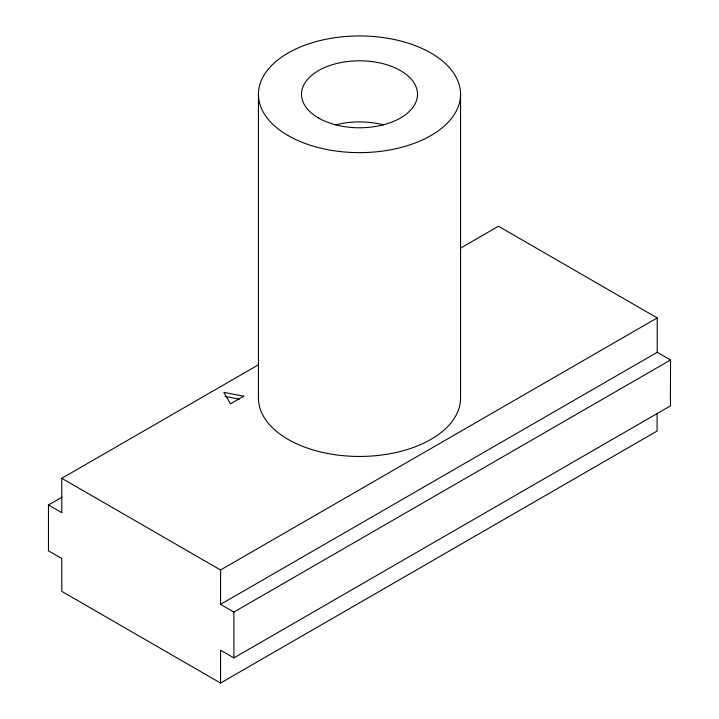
<?xml version="1.0" encoding="UTF-8"?>
<svg xmlns="http://www.w3.org/2000/svg" width="719" height="719" viewBox="0 0 719 719"><rect width="100%" height="100%" fill="white"/><g stroke="black" fill="none" stroke-linecap="round" stroke-linejoin="round"><path stroke-width="1.08" d="M220.562 683.05L61.78 591.378L61.78 558.528L48.461 550.835L48.461 504.999L61.78 512.692L61.78 478.315L220.562 569.987L220.562 604.364L657.22 352.292L670.539 359.985L670.405 405.902L233.891 657.894L220.562 650.201L220.562 683.05L657.085 431.058L657.085 413.542M61.78 478.315L258.229 364.91M460.511 248.145L498.438 226.251L657.22 317.915L657.22 352.292M48.461 504.999L62.077 497.144M220.562 569.987L657.22 317.915M220.562 604.364L233.891 612.058L670.539 359.985M224.975 396.421L239.31 399.18M460.546 94.288L460.546 398.101A101.046 58.338 0 0 1 359.5 456.448A101.046 58.338 0 0 1 258.454 398.101L258.454 94.288M233.891 612.058L233.891 657.894M335.683 124.863A58.005 33.487 0 0 1 383.308 124.863M243.723 396.205L230.493 403.844L223.879 392.385L243.723 396.205M288.049 135.54A101.046 58.338 0 0 0 457.104 109.387A101.046 58.338 0 0 0 333.346 37.936A101.046 58.338 0 0 0 288.049 135.54M318.481 117.97A58.005 33.487 0 0 0 415.528 102.961A58.005 33.487 0 0 0 344.482 61.942A58.005 33.487 0 0 0 318.481 117.97"/></g></svg>
